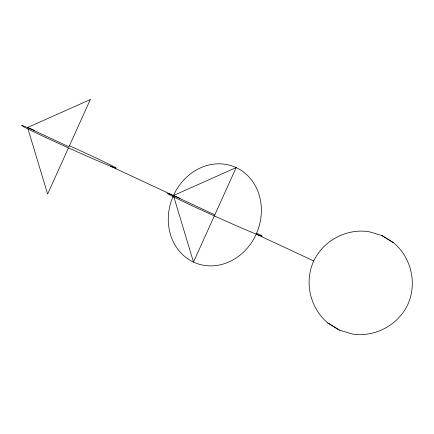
<?xml version="1.0" encoding="UTF-8"?>
<svg xmlns="http://www.w3.org/2000/svg" width="434" height="434" viewBox="0 0 434 434"><rect width="100%" height="100%" fill="white"/><g stroke="black" fill="none" stroke-linecap="round" stroke-linejoin="round"><path stroke-width="0.65" d="M68.404 148.048L47.621 194.069L27.96 128.811M214.553 215.454L193.499 262.093L173.448 195.544L236.167 167.589A51.858 45.651 -68.1 0 1 240.007 255.181A51.858 45.651 -68.1 0 1 168.321 221.752A51.858 45.651 -68.1 0 1 236.167 167.589L214.83 214.841L110.344 166.119M382.039 235.608L369.084 231.707C346.44 228.148 322.999 240.724 313.446 261.561C304.136 282.496 310.207 308.39 327.865 322.994L339.372 330.117L352.327 334.017C374.976 337.576 398.412 325.001 407.965 304.163C417.28 283.228 411.204 257.335 393.546 242.731L382.039 235.608L393.546 242.731M256.217 234.138L313.804 260.991M327.865 322.994L339.372 330.117M69.266 145.667A51.858 1.177 24.3 0 1 114.641 167.763A51.858 1.177 24.3 0 1 45.765 137.48A51.858 1.177 24.3 0 1 34.894 130.553M256.646 233.107A51.858 1.177 24.3 0 1 241.478 227.931A51.858 1.177 24.3 0 1 179.068 199.548A51.858 1.177 24.3 0 1 180.067 198.278M90.294 99.565L68.957 146.817L27.57 127.52L90.294 99.565"/></g></svg>
